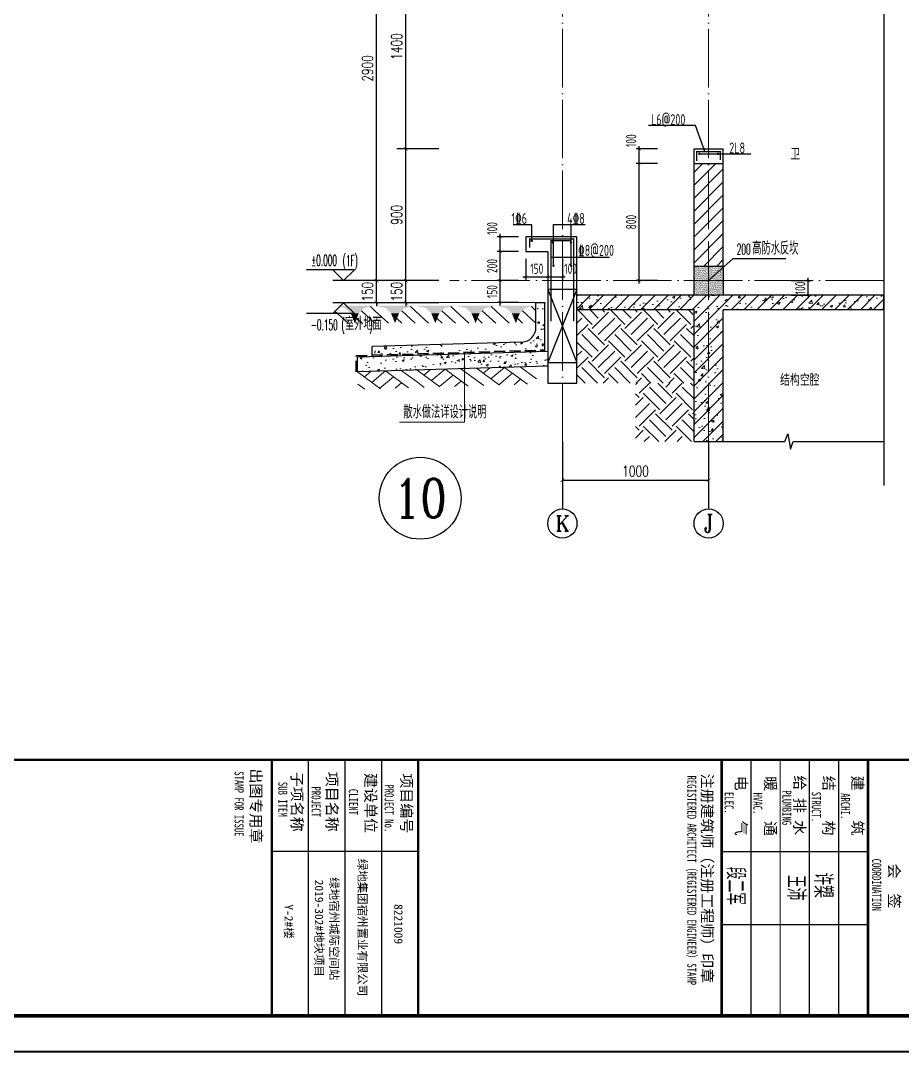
# Model space of a CAD drawing. Extents: x -461650 to 361314, y 245336 to 769729.
# Drawn here: x 306262 to 312289, y 654850 to 661900 of the extents above; entities that cross this region are included whole.
import ezdxf
from ezdxf.enums import TextEntityAlignment as Align

# ---------------------------------------------------------------- set-up
doc = ezdxf.new("R2010")
doc.units = 0
doc.header["$LTSCALE"] = 1000
doc.linetypes.add('DASH', pattern=[0.35, 0.25, -0.1])
doc.linetypes.add('DOTE', pattern=[2.42, 2, -0.2, 0.02, -0.2])
doc.layers.get('0').update_dxf_attribs({"linetype": 'CONTINUOUS'})
doc.layers.get('DEFPOINTS').update_dxf_attribs({"linetype": 'CONTINUOUS'})
for name, color, linetype in [('A-AXIS_TEXT', 7, 'CONTINUOUS'), ('AXIS', 3, 'CONTINUOUS'), ('COLUMN', 4, 'CONTINUOUS'), ('DIM', 2, 'CONTINUOUS'), ('DIM_ELEV', 3, 'CONTINUOUS'), ('DIM_IDEN', 67, 'CONTINUOUS'), ('DIM_SYMB', 3, 'CONTINUOUS'), ('PUB_DIM', 3, 'CONTINUOUS'), ('PUB_TEXT', 2, 'CONTINUOUS'), ('REIN', 6, 'CONTINUOUS'), ('S-大样-砼线', 7, 'CONTINUOUS'), ('S-引出线', 40, 'CONTINUOUS'), ('TEXT', 2, 'CONTINUOUS'), ('WALL', 5, 'CONTINUOUS'), ('yichutu', 7, 'CONTINUOUS'), ('图签文字', 4, 'CONTINUOUS'), ('立面-看线', 251, 'CONTINUOUS')]:
    doc.layers.add(name, color=color, linetype=linetype)
for name, color, linetype, lineweight in [('AXIS_TEXT', 7, 'CONTINUOUS', 20), ('DOTE', 19, 'DOTE', 9), ('PUB_HATCH', 8, 'CONTINUOUS', 9), ('图框', 9, 'CONTINUOUS', 18), ('图签', 147, 'CONTINUOUS', 18), ('填充', 251, 'CONTINUOUS', 5), ('平面-排水沟', 86, 'CONTINUOUS', 15), ('立面-中轮廓线', 30, 'CONTINUOUS', 35), ('粉刷', 251, 'CONTINUOUS', 9)]:
    doc.layers.add(name, color=color, linetype=linetype, lineweight=lineweight)
doc.styles.add('_TCH_AXIS', font='COMPLEX', dxfattribs={"bigfont": 'GBCBIG'})
doc.styles.add('_TCH_DIM', font='SIMPLEX.shx', dxfattribs={"width": 0.7, "bigfont": 'GBCBIG.shx'})
doc.styles.add('_TCH_DIM_T3', font='SIMPLEX', dxfattribs={"width": 0.705882, "bigfont": 'GBCBIG'})
doc.styles.add('COMPLEX', font='COMPLEX')
doc.styles.add('DIM_FONT_T3', font='SIMPLEX', dxfattribs={"width": 0.705882, "bigfont": 'GBCBIG'})
doc.styles.add('TSSD_DIMENSION', font='Tssdeng.shx', dxfattribs={"width": 0.7, "bigfont": 'tssdchn.shx'})
doc.styles.add('TSSD_REIN', font='tssdeng.shx', dxfattribs={"width": 0.7, "height": 300, "bigfont": 'tssdchn.shx'})
doc.styles.add('w', font='tssdeng.shx', dxfattribs={"width": 0.8, "bigfont": 'tssdchn.shx'})
doc.styles.add('宋体', font='', dxfattribs={"height": 50})
doc.styles.add('建筑图签-1', font='simhei.ttf', dxfattribs={"width": 0.7})
doc.styles.add('建筑图签-2', font='TXT.shx', dxfattribs={"width": 0.5, "bigfont": 'HZTXT.shx'})
doc.styles.get('宋体').set_extended_font_data('SimSun')
doc.dimstyles.new('_TCH_ARCH&&25', dxfattribs={"dimtxt": 74.375, "dimasz": 25, "dimexe": 62.5, "dimexo": 75, "dimgap": 25, "dimtad": 1, "dimdec": 0, "dimzin": 0, "dimdsep": 46, "dimtxsty": '_TCH_DIM_T3', "dimblk": 'ARCHTICK', "dimcen": 0.09, "dimclrt": 7, "dimazin": 0, "dimtfac": 1, "dimtdec": 0, "dimtix": 1, "dimtmove": 2, "dimatfit": 3, "dimldrblk": 'ARCHTICK', "dimfxl": 0, "dimtolj": 1, "dimtzin": 0, "dimarcsym": 0})
doc.dimstyles.new('TSSD_20_20', dxfattribs={"dimtxt": 60, "dimasz": 20, "dimexe": 20, "dimexo": 50, "dimgap": 20, "dimtad": 1, "dimdec": 0, "dimzin": 0, "dimdsep": 46, "dimtxsty": 'TSSD_DIMENSION', "dimblk": 'ARCHTICK', "dimblk1": 'ARCHTICK', "dimblk2": 'ARCHTICK', "dimcen": 0, "dimdle": 20, "dimclrt": 7, "dimadec": 0, "dimazin": 0, "dimtfac": 1, "dimtdec": 0, "dimtix": 1, "dimtmove": 2, "dimatfit": 3, "dimfxl": 0, "dimtolj": 1, "dimtzin": 0, "dimarcsym": 0})
pattern_1 = [(50, (28072.99, 249033.25), (143.452037, -12.550427), [15, -165]), (355, (28072.99, 249033.25), (-27.750267, 150.438427), [12, -132]), (100.4514, (28084.94, 249032.2), (115.701876, 137.88791), [12.74804, -140.22842]), (46.1842, (28072.99, 249073.25), (213.44821, -33.1038), [22.5, -247.5]), (96.6356, (28090.77, 249070.5), (186.93254, 194.82357), [19.12206, -210.3426]), (351.1842, (28072.99, 249073.25), (186.93239, 194.82372), [18, -198]), (21, (28092.99, 249063.25), (119.38141, -80.52378), [15, -165]), (326, (28092.99, 249063.25), (48.663066, 145.03001), [12, -132]), (71.4514, (28102.93, 249056.54), (168.044526, 64.5061), [12.74804, -140.22842]), (37.5, (28072.986, 249033.25), (2.431971, 66.578771), [0, -130.4, 0, -134, 0, -132.5]), (7.5, (28072.986, 249033.25), (52.613907, 78.882342), [0, -76.4, 0, -127.4, 0, -50.5]), (327.5, (28028.386, 249033.25), (106.764487, -4.510974), [0, -50, 0, -156, 0, -207]), (317.5, (28008.39, 249033.25), (116.637234, 20.020996), [0, -65, 0, -103.6, 0, -147])]
pattern_2 = [(45, (-737876.647, 828566.014), (-44.194174, 44.194174), []), (50, (-737876.65, 828566.01), (179.315046, -15.688034), [18.75, -206.25]), (355, (-737876.65, 828566.01), (-34.687833, 188.048033), [15, -165]), (100.4514, (-737861.7, 828564.7), (144.627345, 172.359886), [15.935047, -175.285528]), (46.1842, (-737876.65, 828616.01), (266.81026, -41.379754), [28.125, -309.375]), (96.6356, (-737854.4, 828612.57), (233.665676, 243.52947), [23.90257, -262.92825]), (351.1842, (-737876.65, 828616.01), (233.665486, 243.52965), [22.5, -247.5]), (21, (-737851.65, 828603.51), (149.226763, -100.654723), [18.75, -206.25]), (326, (-737851.65, 828603.51), (60.828833, 181.28751), [15, -165]), (71.4514, (-737839.21, 828595.13), (210.055657, 80.632624), [15.935047, -175.285528]), (37.5, (-737876.647, 828566.014), (3.039964, 83.2234635), [0, -163, 0, -167.5, 0, -165.625]), (7.5, (-737876.65, 828566.01), (65.767384, 98.602928), [0, -95.5, 0, -159.25, 0, -63.125]), (327.5, (-737932.397, 828566.014), (133.455609, -5.638718), [0, -62.5, 0, -195, 0, -258.75]), (317.5, (-737957.4, 828566.01), (145.796542, 25.026246), [0, -81.25, 0, -129.5, 0, -183.75])]

# ---------------------------------------------------------------- blocks, each defined once
blk = doc.blocks.new('GFDDDDRG')
at = {"layer": '图框'}
blk.add_lwpolyline([(923310, -107437), (923310, -159999), (893610, -159999), (893610, -107437)], close=True, dxfattribs=at)
blk.add_lwpolyline([(923310, -107437), (923310, -159999), (893610, -159999), (893610, -107437)], close=True, dxfattribs=at)
at = {"layer": '图框', "const_width": 50}
blk.add_lwpolyline([(894110, -159499), (922810, -159499), (922810, -108687), (894110, -108687)], close=True, dxfattribs=at)
at = {"layer": '图框'}
for points, const_width in [([(894110, -156002), (922810, -156002)], 35), ([(909660, -159502), (909660, -156002)], 35), ([(910160, -156002), (910160, -159502)], 17.5), ([(910660, -156002), (910660, -159502)], 17.5), ([(911160, -156002), (911160, -159502)], 17.5), ([(911660, -156002), (911660, -159502)], 35), ([(911660, -156002), (911660, -159502)], 35), ([(915810, -156006), (915810, -159506)], 35), ([(916210, -156006), (916210, -159506)], 17.5), ([(916610, -156006), (916610, -159506)], 17.5), ([(917010, -156006), (917010, -159506)], 17.5), ([(917410, -156006), (917410, -159506)], 17.5), ([(917810, -156006), (917810, -159506)], 35), ([(917810, -156006), (917810, -159506)], 35), ([(909660, -157252), (911660, -157252)], 17.5), ([(917810, -157256), (915810, -157256)], 17.5), ([(917810, -158256), (915810, -158256)], 17.5)]:
    blk.add_lwpolyline(points, dxfattribs=dict(at, const_width=const_width))
at = {"layer": '图框', "style": '建筑图签-1', "width": 0.7}
for s, p in [('STAMP FOR ISSUE', (909150, -156158)), ('REGISTERED ARCHITECT（REGISTERED ENGINEER）STAMP', (915339, -156216)), ('SUB ITEM', (909748, -156303)), ('PROJECT No.', (911202, -156337, -899)), ('PROJECT', (910203, -156366)), ('CLIENT', (910713, -156399)), ('ELEC.', (915850, -156441)), ('HVAC.', (916242, -156449)), ('PLUMBING', (916639, -156417)), ('STRUCT.', (917042, -156437)), ('ARCHI.', (917441, -156457)), ('COORDINATION', (917866, -157352))]:
    blk.add_text(s, height=125, rotation=270, dxfattribs=at).set_placement(p)
at = {"layer": '图签', "color": 2, "style": '宋体'}
for s, height, p in [('绿地集团宿州置业有限公司', 114.67, (910841, -157355)), ('绿地宿州城际空间站', 114.7, (910454, -157607)), ('2019-302#地块项目', 114.67, (910249, -157640)), ('Y-2#楼', 114.7, (909834, -157977)), ('8221009', 114.7, (911334, -157973))]:
    blk.add_text(s, height=height, rotation=270, dxfattribs=at).set_placement(p)
at = {"layer": '图签文字', "color": 7, "style": '建筑图签-1'}
for s, p in [('出图专用章', (909369, -156120)), ('子项名称', (909930, -156165)), ('项目名称', (910408, -156165)), ('建设单位', (910937, -156182)), ('项目编号', (911426, -156186)), ('注册建筑师（注册工程师）印章', (915537, -156190)), ('给 排 水', (916802, -156214)), ('结    构', (917199, -156219)), ('建    筑', (917593, -156217)), ('电    气', (916001, -156219)), ('暖    通', (916401, -156224)), ('会  签', (918094, -157419))]:
    blk.add_text(s, height=150, rotation=270, dxfattribs=at).set_placement(p)
at = {"layer": '图签文字', "color": 1, "style": '建筑图签-2', "width": 0.7}
for s, p in [('段二军', (915876, -157462)), ('王沛', (916703, -157575)), ('许槊', (917074, -157539))]:
    blk.add_text(s, height=250, rotation=270, dxfattribs=at).set_placement(p)
blk = doc.blocks.new('yct-1051-594-26275-14850-25-1002.0')
at = {"layer": 'yichutu', "color": 7}
blk.add_lwpolyline([(0, 0), (0, 14850), (26275, 14850), (26275, 0)], close=True, dxfattribs=at)
blk = doc.blocks.new('$LINEPAT$素土夯实')
at = {"color": 0}
for p, q in [((0, -210), (210, 0)), ((120, -300), (420, 0)), ((420, 0), (608, -188)), ((495, -300), (795, 0)), ((615, 0), (705, -90)), ((315, -105), (502, -293)), ((210, -210), (300, -300)), ((705, -300), (795, -210))]:
    blk.add_line(p, q, dxfattribs=at)
blk = doc.blocks.new('$LinePat$自然土壤')
at = {"color": 0}
for p, q in [((0, -90), (71, -19)), ((0, -300), (211, -89)), ((420, -300), (630, -90)), ((210, -300), (286, -224))]:
    blk.add_line(p, q, dxfattribs=at)
for points in [[(0, 0), (630, 0), (168, -45), (462, -45)], [(168, -45), (462, -45), (252, -132), (378, -132)], [(252, -132), (378, -132), (315, -300)]]:
    blk.add_solid(points, dxfattribs=at)
blk = doc.blocks.new('sanshui')
at = {"layer": '粉刷'}
h = blk.add_hatch(dxfattribs=at)
h.set_pattern_fill('混凝土', color=256, scale=20)
h.set_pattern_definition(pattern_1)
edge = h.paths.add_edge_path()
edge.add_line((346317.8, 427329.6), (346257.8, 427329.6))
edge.add_line((346257.8, 427329.6), (346257.8, 427160.3))
edge.add_arc((346157.8, 427160.3), 100, 271.71836, 360, ccw=False)
edge.add_line((346160.8, 427060.3), (345137.8, 427029.6))
edge.add_line((345137.8, 427029.6), (345137.8, 426969.6))
edge.add_line((345137.8, 426969.6), (346317.8, 427005))
edge.add_line((346317.8, 427005), (346317.8, 427329.6))
h = blk.add_hatch(dxfattribs=at)
h.set_pattern_fill('混凝土', color=256, scale=20)
h.set_pattern_definition(pattern_1)
h.paths.add_polyline_path([(346337.8, 426895.6), (346337.8, 426995.6), (345037.8, 426956.6), (345037.8, 426856.6)])
at = {"layer": 'COLUMN'}
for p, q in [((346257.8, 427329.6), (346317.8, 427329.6)), ((346257.8, 427160.3), (346257.8, 427329.6)), ((346317.8, 426995), (346317.8, 427329.6)), ((346160.8, 427060.3), (345137.8, 427029.6)), ((345137.8, 426959.6), (345137.8, 427029.6)), ((346338.1, 426995.6), (345037.8, 426956.6)), ((345037.8, 426856.6), (345037.8, 426956.6)), ((346338.1, 426895.6), (345037.8, 426856.6))]:
    blk.add_line(p, q, dxfattribs=at)
blk.add_arc((346157.8, 427160.3), 100, 271.71836, 0, dxfattribs=at)
at = {"layer": '立面-中轮廓线', "linetype": 'DASH', "ltscale": 0.3}
blk.add_lwpolyline([(345027.8, 426856.6), (345027.8, 426966.3), (346317.8, 427005)], dxfattribs=at)
at = {"layer": '粉刷'}
blk.add_line((344881.5, 427329.6), (346257.8, 427329.6), dxfattribs=at)
at = {"layer": '粉刷', "yscale": 0.4, "zscale": 0.4}
for name, p, xscale, rotation in [('$LinePat$自然土壤', (345156.8, 427309.6), -0.4369306507241237, 359.9999999999903), ('$LinePat$自然土壤', (345432, 427309.6), -0.4369306507241237, 359.9999999999903), ('$LinePat$自然土壤', (345707.3, 427309.6), -0.4369306507241237, 359.9999999999903), ('$LinePat$自然土壤', (345982.6, 427309.6), -0.4369306507241237, 359.9999999999903), ('$LinePat$自然土壤', (346257.8, 427309.6), -0.4369306507241237, 359.9999999999903), ('$LINEPAT$素土夯实', (345851.2, 426881), -0.5117605352322558, 1.718358001643932), ('$LINEPAT$素土夯实', (346257.8, 426893.2), -0.5117605352322558, 1.718358001643932), ('$LINEPAT$素土夯实', (345444.5, 426868.8), -0.5117605352322558, 1.718358001643932)]:
    blk.add_blockref(name, p, dxfattribs=dict(at, xscale=xscale, rotation=rotation))
blk = doc.blocks.new('_ArchTick')
at = {"color": 0, "linetype": 'ByBlock', "const_width": 0.15}
blk.add_lwpolyline([(-0.5, -0.5), (0.5, 0.5)], dxfattribs=at)
blk = doc.blocks.new('*D766')
at = {"layer": 'DEFPOINTS', "color": 0}
for p in [(309715, 660323), (309865, 660323), (309865, 660149.3)]:
    blk.add_point(p, dxfattribs=at)
at = {"layer": 'DIM', "color": 0, "lineweight": -2}
for p, q in [((309715, 660273), (309715, 660129.3)), ((309865, 660273), (309865, 660129.3)), ((309695, 660149.3), (309885, 660149.3))]:
    blk.add_line(p, q, dxfattribs=at)
at = {"layer": 'DIM', "color": 0, "lineweight": -2, "xscale": 20, "yscale": 20, "zscale": 20, "rotation": 180}
blk.add_blockref('_ArchTick', (309715, 660149.3), dxfattribs=at)
at = {"layer": 'DIM', "color": 0, "lineweight": -2, "xscale": 20, "yscale": 20, "zscale": 20}
blk.add_blockref('_ArchTick', (309865, 660149.3), dxfattribs=at)
at = {"layer": 'DIM', "color": 7, "insert": (309790, 660204.3), "char_height": 70, "attachment_point": 5, "style": 'TSSD_DIMENSION'}
blk.add_mtext('\\A1;150', dxfattribs=at)
blk = doc.blocks.new('*D767')
at = {"layer": 'DEFPOINTS', "color": 0}
for p in [(309865, 660323), (309965, 660323), (309965, 660149.3)]:
    blk.add_point(p, dxfattribs=at)
at = {"layer": 'DIM', "color": 0, "lineweight": -2}
for p, q in [((309865, 660273), (309865, 660129.3)), ((309965, 660273), (309965, 660129.3)), ((309845, 660149.3), (309985, 660149.3))]:
    blk.add_line(p, q, dxfattribs=at)
at = {"layer": 'DIM', "color": 0, "lineweight": -2, "xscale": 20, "yscale": 20, "zscale": 20, "rotation": 180}
blk.add_blockref('_ArchTick', (309865, 660149.3), dxfattribs=at)
at = {"layer": 'DIM', "color": 0, "lineweight": -2, "xscale": 20, "yscale": 20, "zscale": 20}
blk.add_blockref('_ArchTick', (309965, 660149.3), dxfattribs=at)
at = {"layer": 'DIM', "color": 7, "insert": (310021.4, 660204.3), "char_height": 70, "attachment_point": 5, "style": 'TSSD_DIMENSION'}
blk.add_mtext('\\A1;100', dxfattribs=at)
blk = doc.blocks.new('*D768')
at = {"layer": 'DEFPOINTS', "color": 0}
for p in [(311480.2, 660123), (311646.1, 660123), (311480.2, 660023)]:
    blk.add_point(p, dxfattribs=at)
at = {"layer": 'DIM', "color": 0, "lineweight": -2}
for p, q in [((311530.2, 660123), (311666.1, 660123)), ((311646.1, 660123), (311646.1, 660143)), ((311646.1, 660023), (311646.1, 660123)), ((311530.2, 660023), (311666.1, 660023)), ((311646.1, 660023), (311646.1, 660003))]:
    blk.add_line(p, q, dxfattribs=at)
at = {"layer": 'DIM', "color": 0, "lineweight": -2, "xscale": 20, "yscale": 20, "zscale": 20}
for p, rotation in [((311646.1, 660123), 270), ((311646.1, 660023), 90)]:
    blk.add_blockref('_ArchTick', p, dxfattribs=dict(at, rotation=rotation))
at = {"layer": 'DIM', "color": 7, "insert": (311591.1, 660073), "char_height": 70, "attachment_point": 5, "rotation": 90, "style": 'TSSD_DIMENSION'}
blk.add_mtext('\\A1;100', dxfattribs=at)
blk = doc.blocks.new('*D769')
at = {"layer": 'DEFPOINTS', "color": 0}
for p in [(309540.4, 660423), (309715, 660423), (309715, 660323)]:
    blk.add_point(p, dxfattribs=at)
at = {"layer": 'DIM', "color": 0, "lineweight": -2}
for p, q in [((309540.4, 660303), (309540.4, 660443)), ((309665, 660423), (309520.4, 660423)), ((309665, 660323), (309520.4, 660323))]:
    blk.add_line(p, q, dxfattribs=at)
at = {"layer": 'DIM', "color": 0, "lineweight": -2, "xscale": 20, "yscale": 20, "zscale": 20}
for p, rotation in [((309540.4, 660423), 90), ((309540.4, 660323), 270)]:
    blk.add_blockref('_ArchTick', p, dxfattribs=dict(at, rotation=rotation))
at = {"layer": 'DIM', "color": 7, "insert": (309485.4, 660479.4), "char_height": 70, "attachment_point": 5, "rotation": 90, "style": 'TSSD_DIMENSION'}
blk.add_mtext('\\A1;100', dxfattribs=at)
blk = doc.blocks.new('*D770')
at = {"layer": 'DEFPOINTS', "color": 0}
for p in [(309540.4, 660323), (309715, 660323), (309715, 660123)]:
    blk.add_point(p, dxfattribs=at)
at = {"layer": 'DIM', "color": 0, "lineweight": -2}
for p, q in [((309665, 660323), (309520.4, 660323)), ((309540.4, 660103), (309540.4, 660343)), ((309665, 660123), (309520.4, 660123))]:
    blk.add_line(p, q, dxfattribs=at)
at = {"layer": 'DIM', "color": 0, "lineweight": -2, "xscale": 20, "yscale": 20, "zscale": 20}
for p, rotation in [((309540.4, 660323), 90), ((309540.4, 660123), 270)]:
    blk.add_blockref('_ArchTick', p, dxfattribs=dict(at, rotation=rotation))
at = {"layer": 'DIM', "color": 7, "insert": (309485.4, 660223), "char_height": 70, "attachment_point": 5, "rotation": 90, "style": 'TSSD_DIMENSION'}
blk.add_mtext('\\A1;200', dxfattribs=at)
blk = doc.blocks.new('*D771')
at = {"layer": 'DEFPOINTS', "color": 0}
for p in [(309540.4, 660123), (309715, 660123), (309715, 659973)]:
    blk.add_point(p, dxfattribs=at)
at = {"layer": 'DIM', "color": 0, "lineweight": -2}
for p, q in [((309665, 660123), (309520.4, 660123)), ((309540.4, 659953), (309540.4, 660143)), ((309665, 659973), (309520.4, 659973))]:
    blk.add_line(p, q, dxfattribs=at)
at = {"layer": 'DIM', "color": 0, "lineweight": -2, "xscale": 20, "yscale": 20, "zscale": 20}
for p, rotation in [((309540.4, 660123), 90), ((309540.4, 659973), 270)]:
    blk.add_blockref('_ArchTick', p, dxfattribs=dict(at, rotation=rotation))
at = {"layer": 'DIM', "color": 7, "insert": (309485.4, 660048), "char_height": 70, "attachment_point": 5, "rotation": 90, "style": 'TSSD_DIMENSION'}
blk.add_mtext('\\A1;150', dxfattribs=at)
blk = doc.blocks.new('*D782')
at = {"layer": 'AXIS', "color": 0, "lineweight": -2}
for p, q in [((309965, 658948), (309965, 658696.4)), ((310965, 658948), (310965, 658696.4)), ((309965, 658758.9), (310965, 658758.9))]:
    blk.add_line(p, q, dxfattribs=at)
at = {"layer": 'DEFPOINTS', "color": 0}
for p in [(309965, 659023), (310965, 659023), (310965, 658758.9)]:
    blk.add_point(p, dxfattribs=at)
at = {"layer": 'AXIS', "color": 0, "lineweight": -2, "xscale": 25, "yscale": 25, "zscale": 25, "rotation": 180}
blk.add_blockref('_ArchTick', (309965, 658758.9), dxfattribs=at)
at = {"layer": 'AXIS', "color": 0, "lineweight": -2, "xscale": 25, "yscale": 25, "zscale": 25}
blk.add_blockref('_ArchTick', (310965, 658758.9), dxfattribs=at)
at = {"layer": 'AXIS', "color": 7, "insert": (310465, 658821.1), "char_height": 74.38, "attachment_point": 5, "style": '_TCH_DIM_T3'}
blk.add_mtext('\\A1;1000', dxfattribs=at)
blk = doc.blocks.new('*D795')
at = {"layer": 'DEFPOINTS', "color": 0}
for p in [(308894.8, 660123), (309194.8, 660123), (309194.8, 659972.5)]:
    blk.add_point(p, dxfattribs=at)
at = {"layer": 'PUB_DIM', "color": 0, "lineweight": -2}
for p, q in [((309119.8, 660123), (308832.3, 660123)), ((308894.8, 660123), (308894.8, 660148)), ((308894.8, 659972.5), (308894.8, 660123)), ((309119.8, 659972.5), (308832.3, 659972.5)), ((308894.8, 659972.5), (308894.8, 659947.5))]:
    blk.add_line(p, q, dxfattribs=at)
at = {"layer": 'PUB_DIM', "color": 0, "lineweight": -2, "xscale": 25, "yscale": 25, "zscale": 25}
for p, rotation in [((308894.8, 660123), 270), ((308894.8, 659972.5), 90)]:
    blk.add_blockref('_ArchTick', p, dxfattribs=dict(at, rotation=rotation))
at = {"layer": 'PUB_DIM', "color": 7, "insert": (308832.6, 660047.7), "char_height": 74.38, "attachment_point": 5, "rotation": 90, "style": '_TCH_DIM_T3'}
blk.add_mtext('\\A1;150', dxfattribs=at)
blk = doc.blocks.new('*D796')
at = {"layer": 'DEFPOINTS', "color": 0}
for p in [(308894.8, 661023), (309194.8, 661023), (309194.8, 660123)]:
    blk.add_point(p, dxfattribs=at)
at = {"layer": 'PUB_DIM', "color": 0, "lineweight": -2}
for p, q in [((309119.8, 661023), (308832.3, 661023)), ((308894.8, 660123), (308894.8, 661023)), ((309119.8, 660123), (308832.3, 660123))]:
    blk.add_line(p, q, dxfattribs=at)
at = {"layer": 'PUB_DIM', "color": 0, "lineweight": -2, "xscale": 25, "yscale": 25, "zscale": 25}
for p, rotation in [((308894.8, 661023), 90), ((308894.8, 660123), 270)]:
    blk.add_blockref('_ArchTick', p, dxfattribs=dict(at, rotation=rotation))
at = {"layer": 'PUB_DIM', "color": 7, "insert": (308832.6, 660573), "char_height": 74.38, "attachment_point": 5, "rotation": 90, "style": '_TCH_DIM_T3'}
blk.add_mtext('\\A1;900', dxfattribs=at)
blk = doc.blocks.new('*D797')
at = {"layer": 'DEFPOINTS', "color": 0}
for p in [(308894.8, 662423), (309194.8, 662423), (309194.8, 661023)]:
    blk.add_point(p, dxfattribs=at)
at = {"layer": 'PUB_DIM', "color": 0, "lineweight": -2}
for p, q in [((309119.8, 662423), (308832.3, 662423)), ((308894.8, 661023), (308894.8, 662423)), ((309119.8, 661023), (308832.3, 661023))]:
    blk.add_line(p, q, dxfattribs=at)
at = {"layer": 'PUB_DIM', "color": 0, "lineweight": -2, "xscale": 25, "yscale": 25, "zscale": 25}
for p, rotation in [((308894.8, 662423), 90), ((308894.8, 661023), 270)]:
    blk.add_blockref('_ArchTick', p, dxfattribs=dict(at, rotation=rotation))
at = {"layer": 'PUB_DIM', "color": 7, "insert": (308832.6, 661723), "char_height": 74.38, "attachment_point": 5, "rotation": 90, "style": '_TCH_DIM_T3'}
blk.add_mtext('\\A1;1400', dxfattribs=at)
blk = doc.blocks.new('*D812')
at = {"layer": 'DEFPOINTS', "color": 0}
for p in [(308694.8, 660123), (309194.8, 660123), (309194.8, 659972.5)]:
    blk.add_point(p, dxfattribs=at)
at = {"layer": 'PUB_DIM', "color": 0, "lineweight": -2}
for p, q in [((309119.8, 660123), (308632.3, 660123)), ((308694.8, 660123), (308694.8, 660148)), ((308694.8, 659972.5), (308694.8, 660123)), ((309119.8, 659972.5), (308632.3, 659972.5)), ((308694.8, 659972.5), (308694.8, 659947.5))]:
    blk.add_line(p, q, dxfattribs=at)
at = {"layer": 'PUB_DIM', "color": 0, "lineweight": -2, "xscale": 25, "yscale": 25, "zscale": 25}
for p, rotation in [((308694.8, 660123), 270), ((308694.8, 659972.5), 90)]:
    blk.add_blockref('_ArchTick', p, dxfattribs=dict(at, rotation=rotation))
at = {"layer": 'PUB_DIM', "color": 7, "insert": (308632.6, 660047.7), "char_height": 74.38, "attachment_point": 5, "rotation": 90, "style": '_TCH_DIM_T3'}
blk.add_mtext('\\A1;150', dxfattribs=at)
blk = doc.blocks.new('*D813')
at = {"layer": 'DEFPOINTS', "color": 0}
for p in [(308694.8, 663023), (309194.8, 663023), (309194.8, 660123)]:
    blk.add_point(p, dxfattribs=at)
at = {"layer": 'PUB_DIM', "color": 0, "lineweight": -2}
for p, q in [((309119.8, 663023), (308632.3, 663023)), ((308694.8, 660123), (308694.8, 663023)), ((309119.8, 660123), (308632.3, 660123))]:
    blk.add_line(p, q, dxfattribs=at)
at = {"layer": 'PUB_DIM', "color": 0, "lineweight": -2, "xscale": 25, "yscale": 25, "zscale": 25}
for p, rotation in [((308694.8, 663023), 90), ((308694.8, 660123), 270)]:
    blk.add_blockref('_ArchTick', p, dxfattribs=dict(at, rotation=rotation))
at = {"layer": 'PUB_DIM', "color": 7, "insert": (308632.6, 661573), "char_height": 74.38, "attachment_point": 5, "rotation": 90, "style": '_TCH_DIM_T3'}
blk.add_mtext('\\A1;2900', dxfattribs=at)
blk = doc.blocks.new('_AXISO')
blk.add_circle((0, 0), 0.5)
at = {"layer": 'A-AXIS_TEXT', "style": 'COMPLEX', "width": 1.041667}
blk.add_attdef('A', text='', height=0.56, dxfattribs=at).set_placement((-0.25, -0.28), (0.25, -0.28), align=Align.FIT)
blk = doc.blocks.new('20210809.02282059')
at = {"layer": 'REIN', "const_width": 9}
blk.add_lwpolyline([(87484.2, 66580.9), (87484.2, 66644.7), (87644.1, 66644.7), (87644.1, 66586.8)], dxfattribs=at)
at = {"layer": 'REIN', "const_width": 8}
for points in [[(87497.7, 66629.7, 1), (87505.7, 66629.7, 1)], [(87625.1, 66629.7, 1), (87633.1, 66629.7, 1)]]:
    blk.add_lwpolyline(points, format="xyb", close=True, dxfattribs=at)
at = {"layer": 'S-引出线'}
for p, q in [((87474.6, 66823.8), (87154.5, 66823.8)), ((87538.8, 66644.7), (87474.6, 66823.8)), ((87501.7, 66629.7), (87853.3, 66629.7))]:
    blk.add_line(p, q, dxfattribs=at)
at = {"layer": 'TEXT', "style": 'w', "width": 0.7}
for s, p in [('L6@200', (87171.5, 66825.9)), ('2L8', (87706.2, 66632.1))]:
    blk.add_text(s, height=75, rotation=0, dxfattribs=at).set_placement(p)
blk = doc.blocks.new('20210809.03324977')
at = {"layer": 'REIN', "const_width": 9}
for points in [[(87270.7, 67392.1), (87270.7, 67450.3), (87571.9, 67450.3), (87571.9, 66887.1)], [(87558.2, 67440), (87416.6, 67440), (87416.6, 66887.1)]]:
    blk.add_lwpolyline(points, dxfattribs=at)
at = {"layer": 'REIN', "const_width": 8}
for points in [[(87281.2, 67438, 1), (87289.2, 67438, 1)], [(87425.9, 67426.1, 1), (87433.9, 67426.1, 1)], [(87549.7, 67426.1, 1), (87557.7, 67426.1, 1)], [(87429.2, 67267.8, 1), (87437.2, 67267.8, 1)], [(87549.7, 67267.8, 1), (87557.7, 67267.8, 1)]]:
    blk.add_lwpolyline(points, format="xyb", close=True, dxfattribs=at)
at = {"layer": 'S-大样-砼线'}
for p, q in [((87394.3, 67105.9), (87594.3, 66605.9)), ((87594.3, 67105.9), (87394.3, 66605.9))]:
    blk.add_line(p, q, dxfattribs=at)
blk.add_lwpolyline([(87594.3, 67105.9), (87394.3, 67105.9), (87394.3, 66605.9), (87594.3, 66605.9)], close=True, dxfattribs=at)
at = {"layer": 'S-引出线'}
for p, q in [((87285.2, 67547.7), (87157.3, 67547.7)), ((87285.2, 67438), (87285.2, 67547.7)), ((87433.2, 67267.8), (87433.2, 67550.6)), ((87433.2, 67550.6), (87651, 67550.6)), ((87553.7, 67267.8), (87553.7, 67550.6)), ((87416.6, 67326.2), (87817.3, 67326.2))]:
    blk.add_line(p, q, dxfattribs=at)
at = {"layer": 'TEXT', "style": 'TSSD_REIN', "width": 0.7}
for s, p in [('1%%1326', (87146.4, 67553.4)), ('4%%1328', (87527.1, 67553.4)), ('%%1328@200', (87602.1, 67335.3))]:
    blk.add_text(s, height=75, rotation=0, dxfattribs=at).set_placement(p)
blk = doc.blocks.new('*D2022')
at = {"layer": 'DEFPOINTS', "color": 0}
for p in [(310490.4, 661023), (310665, 661023), (310665, 660923)]:
    blk.add_point(p, dxfattribs=at)
at = {"layer": 'DIM', "color": 0, "lineweight": -2}
for p, q in [((310615, 661023), (310470.4, 661023)), ((310490.4, 660903), (310490.4, 661043)), ((310615, 660923), (310470.4, 660923))]:
    blk.add_line(p, q, dxfattribs=at)
at = {"layer": 'DIM', "color": 0, "lineweight": -2, "xscale": 20, "yscale": 20, "zscale": 20}
for p, rotation in [((310490.4, 661023), 90), ((310490.4, 660923), 270)]:
    blk.add_blockref('_ArchTick', p, dxfattribs=dict(at, rotation=rotation))
at = {"layer": 'DIM', "color": 7, "insert": (310435.4, 661079.4), "char_height": 70, "attachment_point": 5, "rotation": 90, "style": 'TSSD_DIMENSION'}
blk.add_mtext('\\A1;100', dxfattribs=at)
blk = doc.blocks.new('*D2031')
at = {"layer": 'DEFPOINTS', "color": 0}
for p in [(310490.4, 660923), (310665, 660923), (310665, 660123)]:
    blk.add_point(p, dxfattribs=at)
at = {"layer": 'DIM', "color": 0, "lineweight": -2}
for p, q in [((310490.4, 660103), (310490.4, 660943)), ((310615, 660923), (310470.4, 660923)), ((310615, 660123), (310470.4, 660123))]:
    blk.add_line(p, q, dxfattribs=at)
at = {"layer": 'DIM', "color": 0, "lineweight": -2, "xscale": 20, "yscale": 20, "zscale": 20}
for p, rotation in [((310490.4, 660923), 90), ((310490.4, 660123), 270)]:
    blk.add_blockref('_ArchTick', p, dxfattribs=dict(at, rotation=rotation))
at = {"layer": 'DIM', "color": 7, "insert": (310435.4, 660523), "char_height": 70, "attachment_point": 5, "rotation": 90, "style": 'TSSD_DIMENSION'}
blk.add_mtext('\\A1;800', dxfattribs=at)

msp = doc.modelspace()

# ---------------------------------------------------------------- hatches: boundary and pattern name
at = {"layer": 'PUB_HATCH'}
h = msp.add_hatch(dxfattribs=at)
h.set_pattern_fill('普通砖', color=256, scale=25, style=0)
h.set_pattern_definition([(45, (-737876.647, 828610.89), (-44.1941915, 44.1941915), [])])
h.paths.add_polyline_path([(311064.99, 660222.98), (311064.99, 660922.98), (310864.99, 660922.98), (310864.99, 660222.98)])
h = msp.add_hatch(dxfattribs=at)
h.set_pattern_fill('钢筋混凝土', color=256, scale=25, style=0)
h.set_pattern_definition(pattern_2)
h.paths.add_polyline_path([(310964.98, 659956.32), (310964.99, 660022.98), (310064.99, 660022.98), (310064.99, 659922.98), (310864.98, 659922.98)])
h = msp.add_hatch(dxfattribs=at)
h.set_pattern_fill('钢筋混凝土', color=256, scale=25, style=0)
h.set_pattern_definition(pattern_2)
h.paths.add_polyline_path([(312163.51, 660022.98), (310964.99, 660022.98), (310964.98, 659956.32), (311064.98, 659922.98), (312163.51, 659922.98)])
h = msp.add_hatch(dxfattribs=at)
h.set_pattern_fill('钢筋混凝土', color=256, scale=25, style=0)
h.set_pattern_definition(pattern_2)
h.paths.add_polyline_path([(311064.96, 659022.98), (311064.98, 659922.98), (310964.98, 659956.32), (310864.98, 659922.98), (310864.96, 659022.98)])
at = {"layer": '填充'}
h = msp.add_hatch(dxfattribs=at)
h.set_pattern_fill('EARTH', color=250, scale=50, angle=45, style=0)
h.set_pattern_definition([(45, (-555444.09, 786109.06), (0, 224.506403), [158.75, -158.75]), (45, (-555486.18, 786151.16), (0, 224.506403), [158.75, -158.75]), (45, (-555528.28, 786193.25), (0, 224.506403), [158.75, -158.75]), (135, (-555528.28, 786221.32), (-224.506403, 0), [158.75, -158.75]), (135, (-555486.18, 786263.41), (-224.506403, 0), [158.75, -158.75]), (135, (-555444.09, 786305.5), (-224.506403, 0), [158.75, -158.75])])
h.paths.add_polyline_path([(310064.99, 659423), (310864.98, 659422.99), (310864.98, 659922.98), (310064.99, 659922.98)])
h = msp.add_hatch(dxfattribs=at)
h.set_pattern_fill('EARTH', color=250, scale=50, angle=45, style=0)
h.set_pattern_definition([(45, (-804633.29, 203829.61), (0, 224.506403), [158.75, -158.75]), (45, (-804675.38, 203871.7), (0, 224.506403), [158.75, -158.75]), (45, (-804717.48, 203913.8), (0, 224.506403), [158.75, -158.75]), (135, (-804717.48, 203941.86), (-224.506403, 0), [158.75, -158.75]), (135, (-804675.38, 203983.96), (-224.506403, 0), [158.75, -158.75]), (135, (-804633.29, 204026.05), (-224.506403, 0), [158.75, -158.75])])
h.paths.add_polyline_path([(310864.99, 659422.98), (310464.99, 659422.98), (310464.99, 659022.98), (310864.99, 659022.98)])
at = {"layer": '立面-看线'}
h = msp.add_hatch(dxfattribs=at)
h.set_pattern_fill('碎沙', color=256, scale=4)
h.set_pattern_definition([(37.5, (-490188.252, 274661.03), (-0.32000626, 9.78826475), [0, -7.7216, 0, -8.636, 0, -8.255]), (7.5, (-490188.252, 274661.03), (8.99046566, 14.33650201), [0, -4.1656, 0, -6.9596, 0, -2.667]), (327.5, (-490194.501, 274661.03), (15.819847405, 0.02874369), [0, -2.54, 0, -9.144, 0, -11.938]), (317.5, (-490194.5, 274661.03), (15.27112905, 4.45858647), [0, -1.27, 0, -5.9944, 0, -6.858])])
h.paths.add_polyline_path([(310864.99, 660022.98), (311064.99, 660022.98), (311064.99, 660222.98), (310864.99, 660222.98)])

# ---------------------------------------------------------------- linework, layer by layer
at = {"layer": 'AXIS'}
for p, q in [((309964.96, 659022.98), (309964.96, 658563.59)), ((310964.96, 659022.98), (310964.96, 658563.59))]:
    msp.add_line(p, q, dxfattribs=at)
at = {"layer": 'AXIS', "color": 6}
msp.add_circle((308993.16, 658636.4), 280, dxfattribs=at)
at = {"layer": 'DIM_ELEV'}
for p, q in [((308544.79, 660197.98), (308216.79, 660197.98)), ((308469.79, 660122.98), (308394.79, 660197.98)), ((308469.79, 660122.98), (308544.79, 660197.98)), ((308894.79, 660122.98), (308394.79, 660122.98)), ((308469.79, 659972.51), (308394.79, 659897.51)), ((308894.79, 659972.51), (308394.79, 659972.51)), ((308469.79, 659972.51), (308544.79, 659897.51)), ((308544.79, 659897.51), (308216.79, 659897.51))]:
    msp.add_line(p, q, dxfattribs=at)
at = {"layer": 'DIM_IDEN'}
for p, q in [((310964.99, 660122.98), (311131.8, 660274.5)), ((311131.8, 660274.5), (311491.98, 660274.5))]:
    msp.add_line(p, q, dxfattribs=at)
at = {"layer": 'DIM_SYMB'}
for points in [[(312163.51, 676102.98), (312163.51, 667441.11), (312216.01, 667422), (312111.01, 667403.48), (312163.51, 667384.86), (312163.51, 658722.98)], [(310864.99, 659022.98), (311486.12, 659022.98), (311505.23, 659075.48), (311523.75, 658970.48), (311542.37, 659022.98), (312163.51, 659022.98)]]:
    msp.add_lwpolyline(points, dxfattribs=at)
at = {"layer": 'DOTE', "color": 1, "linetype": 'DOTE', "ltscale": 0.2}
for p, q in [((309964.99, 659022.98), (309964.99, 676702.98)), ((310964.99, 659022.98), (310964.99, 676702.98)), ((312163.51, 660122.98), (309194.79, 660122.98))]:
    msp.add_line(p, q, dxfattribs=at)
at = {"layer": 'PUB_HATCH', "color": 215}
msp.add_line((310064.99, 659692.98), (310064.99, 659722.98), dxfattribs=at)
at = {"layer": 'WALL'}
for p, q in [((310864.99, 660922.98), (310864.99, 661022.98)), ((310864.99, 661022.98), (311064.99, 661022.98)), ((311064.99, 660922.98), (311064.99, 661022.98)), ((310864.99, 660922.98), (311064.99, 660922.98)), ((310864.99, 660222.98), (310864.99, 660922.98)), ((311064.99, 660222.98), (311064.99, 660922.98)), ((310064.99, 660422.98), (309714.99, 660422.98)), ((309714.99, 660422.98), (309714.99, 660322.98)), ((310064.99, 660022.98), (310064.99, 660422.98)), ((309714.99, 660322.98), (309864.99, 660322.98)), ((309864.99, 660322.98), (309864.99, 659822.98)), ((310864.99, 660222.98), (311064.99, 660222.98)), ((310964.99, 660022.98), (310064.99, 660022.98)), ((312163.51, 660022.98), (310964.99, 660022.98)), ((312163.51, 659922.98), (312163.51, 660022.98)), ((310064.99, 659422.98), (310064.99, 659922.98)), ((310864.98, 659922.98), (310064.99, 659922.98)), ((310864.96, 659022.98), (310864.98, 659922.98)), ((311064.96, 659022.98), (311064.98, 659922.98)), ((312163.51, 659922.98), (311064.98, 659922.98)), ((309864.99, 659822.98), (309864.99, 659422.98)), ((309864.99, 659422.98), (310064.99, 659422.98)), ((310864.96, 659022.98), (311064.96, 659022.98))]:
    msp.add_line(p, q, dxfattribs=at)
msp.add_lwpolyline([(310864.99, 660222.98), (311064.99, 660222.98), (311064.99, 660022.98), (310864.99, 660022.98)], close=True, dxfattribs=at)
at = {"layer": '平面-排水沟'}
for p, q in [((309295.97, 659623.39), (309295.97, 659155.55)), ((309295.97, 659155.55), (308851.84, 659155.55))]:
    msp.add_line(p, q, dxfattribs=at)
at = {"layer": '平面-排水沟', "const_width": 6.67}
msp.add_lwpolyline([(309295.97, 659626.72, 1), (309295.97, 659620.06, 1)], format="xyb", close=True, dxfattribs=at)

# ---------------------------------------------------------------- block references
at = {"xscale": 0.5, "yscale": 0.5, "zscale": 0.5}
msp.add_blockref('GFDDDDRG', (-146851.04, 734849.49), dxfattribs=at)
msp.add_blockref('sanshui', (-36473.14, 232643.35))
at = {"layer": 'AXIS'}
ref = msp.add_blockref('_AXISO', (309964.96, 658463.59), dxfattribs=dict(at, xscale=200, yscale=200, zscale=200))
ref.add_attrib('A', 'K', dxfattribs={"layer": 'AXIS_TEXT', "height": 103.82, "style": '_TCH_AXIS'}).set_placement((309917.99, 658411.68), (310011.92, 658411.68), align=Align.FIT)
ref = msp.add_blockref('_AXISO', (310964.96, 658463.59), dxfattribs=dict(at, xscale=200, yscale=200, zscale=200))
ref.add_attrib('A', 'J', dxfattribs={"layer": 'AXIS_TEXT', "height": 124.02, "style": '_TCH_AXIS'}).set_placement((310932.48, 658401.58), (310997.44, 658401.58), align=Align.FIT)
at = {"layer": 'REIN'}
msp.add_blockref('20210809.02282059', (223399.8, 594359.88), dxfattribs=at)
at = {"layer": 'S-大样-砼线'}
msp.add_blockref('20210809.03324977', (222470.73, 592957.05), dxfattribs=at)
at = {"layer": 'yichutu', "rotation": 270}
msp.add_blockref('yct-1051-594-26275-14850-25-1002.0', (299953.85, 681131.01), dxfattribs=at)

# ---------------------------------------------------------------- texts
at = {"layer": 'AXIS_TEXT', "color": 6, "style": '_TCH_AXIS'}
msp.add_text('10', height=262.756, dxfattribs=at).set_placement((308811.74, 658505.03), (309174.59, 658505.03), align=Align.FIT)
at = {"layer": 'PUB_TEXT'}
for s, height, style, width, p in [('卫', 80, 'TSSD_REIN', 0.7, (311524.21, 660948.61)), ('200', 74.375, 'DIM_FONT_T3', 0.49827, (311156.81, 660300.75)), ('高防水反坎', 89.362, 'DIM_FONT_T3', 0.705882, (311262.69, 660300.75)), ('(1F)', 74.375, '_TCH_DIM', 0.494118, (308463.17, 660223.01)), ('%%P0.000', 74.375, '_TCH_DIM', 0.494118, (308247.79, 660224.23)), ('室外地面', 89.362, '_TCH_DIM', 0.7, (308479.62, 659784.99)), ('-0.150', 74.375, '_TCH_DIM', 0.494118, (308246.39, 659783.76)), ('(', 74.38, '_TCH_DIM', 0.494118, (308455.12, 659784.99)), (')', 74.38, '_TCH_DIM', 0.494118, (308646.43, 659784.99)), ('结构空腔', 80, 'TSSD_REIN', 0.7, (311453.42, 659404.4)), ('散水做法详设计说明', 89.362, 'DIM_FONT_T3', 0.705882, (308878.09, 659181.8))]:
    msp.add_text(s, height=height, dxfattribs=dict(at, style=style, width=width)).set_placement(p)

# ---------------------------------------------------------------- dimensions: what is measured, and where the dimension line sits
at = {"layer": 'AXIS'}
dim = msp.add_aligned_dim(p1=(309964.96, 659022.98), p2=(310964.96, 659022.98), distance=-264.03, dimstyle='_TCH_ARCH&&25', dxfattribs=at)
dim.commit()
dim.dimension.update_dxf_attribs({"geometry": '*D782', "text_midpoint": (310464.96, 658821.13)})
at = {"layer": 'DIM'}
for base, p1, p2, angle, picture, middle in [((310490.38, 661022.98), (310664.99, 660922.98), (310664.99, 661022.98), 90, '*D2022', (310435.38, 661079.43)), ((309540.38, 660422.98), (309714.99, 660322.98), (309714.99, 660422.98), 90, '*D769', (309485.38, 660479.43)), ((309964.99, 660149.27), (309864.99, 660322.98), (309964.99, 660322.98), 360, '*D767', (310021.44, 660204.27))]:
    dim = msp.add_linear_dim(base=base, p1=p1, p2=p2, angle=angle, dimstyle='TSSD_20_20', override={"dimtxt": 70}, dxfattribs=at)
    dim.commit()
    dim.dimension.update_dxf_attribs({"geometry": picture, "text_midpoint": middle, "dimtype": 161})
for p1, p2, distance, picture, middle in [((310664.99, 660122.98), (310664.99, 660922.98), 174.61, '*D2031', (310435.38, 660522.98)), ((309714.99, 660122.98), (309714.99, 660322.98), 174.61, '*D770', (309485.38, 660222.98)), ((309714.99, 660322.98), (309864.99, 660322.98), -173.71, '*D766', (309789.99, 660204.27)), ((309714.99, 659972.98), (309714.99, 660122.98), 174.61, '*D771', (309485.38, 660047.98)), ((311480.17, 660022.98), (311480.17, 660122.98), -165.96, '*D768', (311591.13, 660072.98))]:
    dim = msp.add_aligned_dim(p1=p1, p2=p2, distance=distance, dimstyle='TSSD_20_20', override={"dimtxt": 70}, dxfattribs=at)
    dim.commit()
    dim.dimension.update_dxf_attribs({"geometry": picture, "text_midpoint": middle})
at = {"layer": 'PUB_DIM'}
for p1, p2, distance, picture, middle in [((309194.79, 660122.98), (309194.79, 663022.98), 500, '*D813', (308632.61, 661572.98)), ((309194.79, 661022.98), (309194.79, 662422.98), 300, '*D797', (308832.61, 661722.98)), ((309194.79, 660122.98), (309194.79, 661022.98), 300, '*D796', (308832.61, 660572.98)), ((309194.79, 659972.51), (309194.79, 660122.98), 500, '*D812', (308632.61, 660047.75)), ((309194.79, 659972.51), (309194.79, 660122.98), 300, '*D795', (308832.61, 660047.75))]:
    dim = msp.add_aligned_dim(p1=p1, p2=p2, distance=distance, dimstyle='_TCH_ARCH&&25', dxfattribs=at)
    dim.commit()
    dim.dimension.update_dxf_attribs({"geometry": picture, "text_midpoint": middle})

doc.saveas('drawing.dxf')
